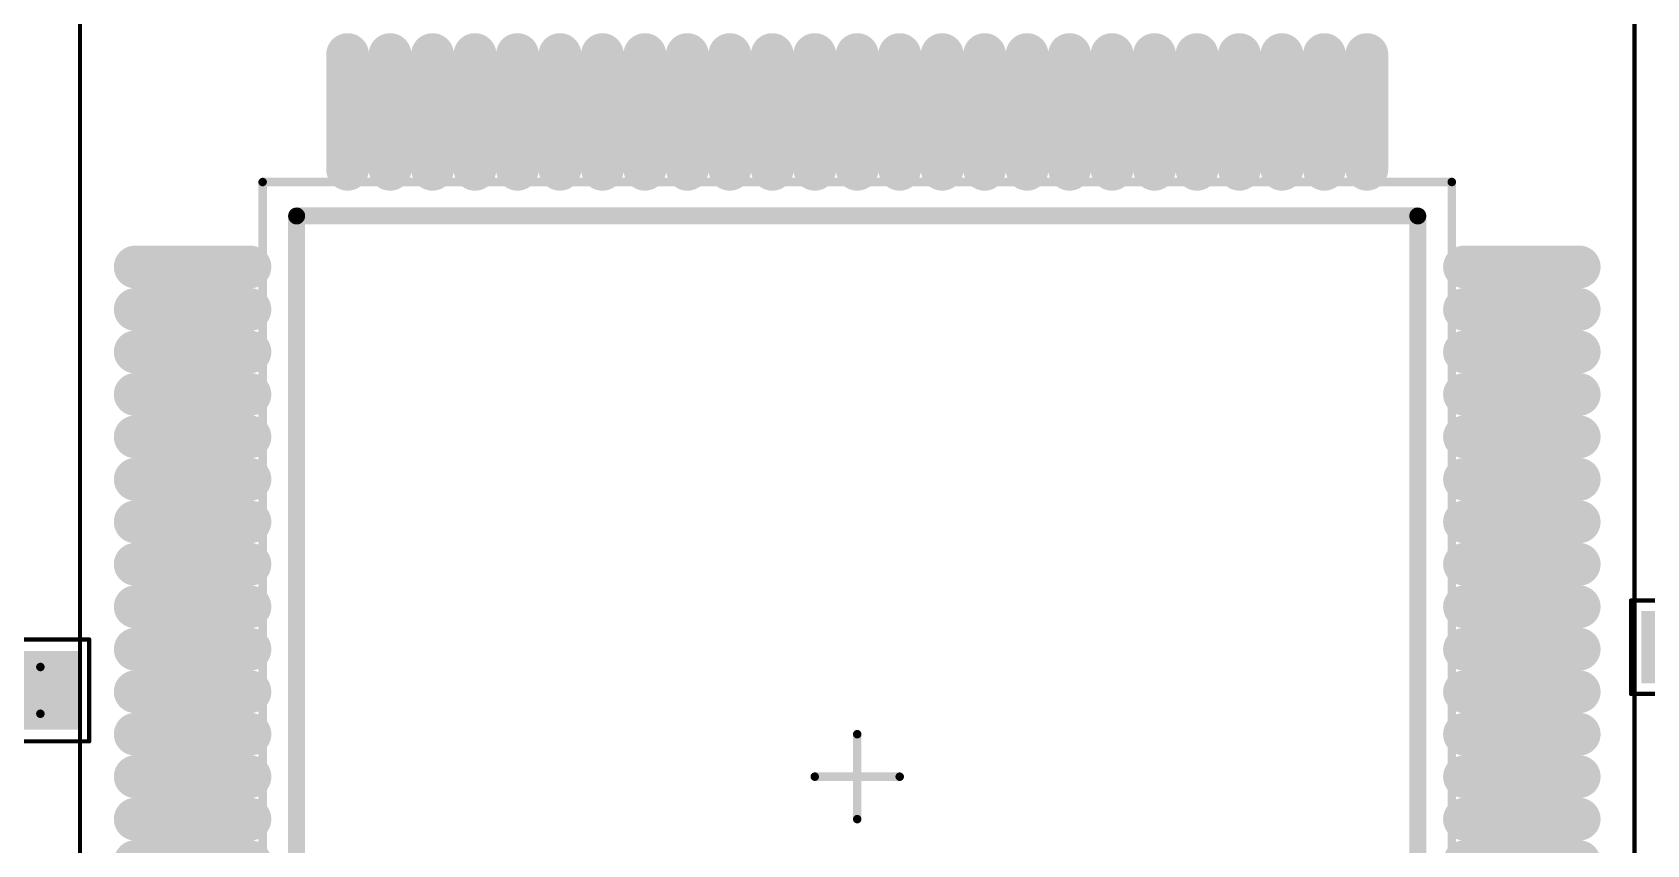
# Model space of a CAD drawing. Header units: millimetres. Extents: x 0 to 100, y 0 to 100.
# Drawn here: x 33.34 to 52.35, y 44.41 to 53.97 of the extents above; entities that cross this region are included whole.
import ezdxf

# ---------------------------------------------------------------- set-up
doc = ezdxf.new("R2010")
doc.units = ezdxf.units.MM
for name, color, linetype in [('Mechanical13', 56, 'Continuous'), ('Mechanical15', 56, 'Continuous'), ('TopLayer', 1, 'Continuous'), ('TopOverlay', 2, 'Continuous'), ('TopPaste', 8, 'Continuous'), ('TopSolder', 216, 'Continuous')]:
    doc.layers.add(name, color=color, linetype=linetype)

msp = doc.modelspace()

# ---------------------------------------------------------------- linework, layer by layer
at = {"layer": 'Mechanical13', "const_width": 0.1}
for points in [[(36.053, 52.212), (50.053, 52.212)], [(36.053, 38.212), (36.053, 52.212)], [(50.053, 38.212), (50.053, 52.212)], [(32.386, 46.503), (33.436, 46.503)], [(33.436, 45.953), (33.436, 46.503)], [(32.386, 45.953), (33.436, 45.953)]]:
    msp.add_lwpolyline(points, dxfattribs=at)
at = {"layer": 'Mechanical13', "const_width": 0.05}
for points in [[(36.028, 52.212, 1), (36.078, 52.212, 1)], [(36.028, 52.212, 1), (36.078, 52.212, 1)], [(50.028, 52.212, 1), (50.078, 52.212, 1)], [(50.028, 52.212, 1), (50.078, 52.212, 1)], [(33.411, 46.503, 1), (33.461, 46.503, 1)], [(33.411, 46.503, 1), (33.461, 46.503, 1)], [(33.411, 45.953, 1), (33.461, 45.953, 1)], [(33.411, 45.953, 1), (33.461, 45.953, 1)]]:
    msp.add_lwpolyline(points, format="xyb", close=True, dxfattribs=at)
at = {"layer": 'Mechanical15'}
for points, const_width in [([(33.903, 36.062), (33.903, 54.362)], 0.05), ([(52.203, 36.062), (52.203, 54.362)], 0.05), ([(52.163, 46.186), (52.163, 47.286)], 0.05), ([(52.163, 47.286), (54.263, 47.286)], 0.05), ([(31.811, 46.828), (34.011, 46.828)], 0.05), ([(34.011, 45.628), (34.011, 46.828)], 0.05), ([(52.163, 46.186), (54.263, 46.186)], 0.05), ([(31.811, 45.628), (34.011, 45.628)], 0.05), ([(43.053, 44.712), (43.053, 45.712)], 0.1), ([(42.553, 45.212), (43.553, 45.212)], 0.1)]:
    msp.add_lwpolyline(points, dxfattribs=dict(at, const_width=const_width))
for points, const_width in [([(52.151, 47.286, 1), (52.175, 47.286, 1)], 0.025), ([(52.151, 47.286, 1), (52.175, 47.286, 1)], 0.025), ([(33.998, 46.828, 1), (34.023, 46.828, 1)], 0.025), ([(33.998, 46.828, 1), (34.023, 46.828, 1)], 0.025), ([(52.151, 46.186, 1), (52.175, 46.186, 1)], 0.025), ([(52.151, 46.186, 1), (52.175, 46.186, 1)], 0.025), ([(33.998, 45.628, 1), (34.023, 45.628, 1)], 0.025), ([(33.998, 45.628, 1), (34.023, 45.628, 1)], 0.025), ([(43.028, 45.712, 1), (43.078, 45.712, 1)], 0.05), ([(42.528, 45.212, 1), (42.578, 45.212, 1)], 0.05), ([(43.528, 45.212, 1), (43.578, 45.212, 1)], 0.05), ([(43.028, 44.712, 1), (43.078, 44.712, 1)], 0.05)]:
    msp.add_lwpolyline(points, format="xyb", close=True, dxfattribs=dict(at, const_width=const_width))
at = {"layer": 'TopLayer', "const_width": 0.3}
for points in [[(37.053, 52.362), (37.053, 53.712)], [(37.553, 52.362), (37.553, 53.712)], [(38.053, 52.362), (38.053, 53.712)], [(38.553, 52.362), (38.553, 53.712)], [(39.053, 52.362), (39.053, 53.712)], [(39.553, 52.362), (39.553, 53.712)], [(40.053, 52.362), (40.053, 53.712)], [(40.553, 52.362), (40.553, 53.712)], [(41.053, 52.362), (41.053, 53.712)], [(41.553, 52.362), (41.553, 53.712)], [(42.053, 52.362), (42.053, 53.712)], [(42.553, 52.362), (42.553, 53.712)], [(43.053, 52.362), (43.053, 53.712)], [(43.553, 52.362), (43.553, 53.712)], [(44.053, 52.362), (44.053, 53.712)], [(44.553, 52.362), (44.553, 53.712)], [(45.053, 52.362), (45.053, 53.712)], [(45.553, 52.362), (45.553, 53.712)], [(46.053, 52.362), (46.053, 53.712)], [(46.553, 52.362), (46.553, 53.712)], [(47.053, 52.362), (47.053, 53.712)], [(47.553, 52.362), (47.553, 53.712)], [(48.053, 52.362), (48.053, 53.712)], [(48.553, 52.362), (48.553, 53.712)], [(49.053, 52.362), (49.053, 53.712)], [(35.903, 51.212), (34.553, 51.212)], [(51.553, 51.212), (50.203, 51.212)], [(35.903, 50.712), (34.553, 50.712)], [(51.553, 50.712), (50.203, 50.712)], [(35.903, 50.212), (34.553, 50.212)], [(51.553, 50.212), (50.203, 50.212)], [(35.903, 49.712), (34.553, 49.712)], [(51.553, 49.712), (50.203, 49.712)], [(35.903, 49.212), (34.553, 49.212)], [(51.553, 49.212), (50.203, 49.212)], [(35.903, 48.712), (34.553, 48.712)], [(51.553, 48.712), (50.203, 48.712)], [(35.903, 48.212), (34.553, 48.212)], [(51.553, 48.212), (50.203, 48.212)], [(35.903, 47.712), (34.553, 47.712)], [(51.553, 47.712), (50.203, 47.712)], [(35.903, 47.212), (34.553, 47.212)], [(51.553, 47.212), (50.203, 47.212)], [(35.903, 46.712), (34.553, 46.712)], [(51.553, 46.712), (50.203, 46.712)], [(35.903, 46.212), (34.553, 46.212)], [(51.553, 46.212), (50.203, 46.212)], [(35.903, 45.712), (34.553, 45.712)], [(51.553, 45.712), (50.203, 45.712)], [(35.903, 45.212), (34.553, 45.212)], [(51.553, 45.212), (50.203, 45.212)], [(35.903, 44.712), (34.553, 44.712)], [(51.553, 44.712), (50.203, 44.712)]]:
    msp.add_lwpolyline(points, dxfattribs=at)
at = {"layer": 'TopLayer', "const_width": 0.15}
for points in [[(36.978, 53.712, 1), (37.128, 53.712, 1)], [(37.478, 53.712, 1), (37.628, 53.712, 1)], [(37.978, 53.712, 1), (38.128, 53.712, 1)], [(38.478, 53.712, 1), (38.628, 53.712, 1)], [(38.978, 53.712, 1), (39.128, 53.712, 1)], [(39.478, 53.712, 1), (39.628, 53.712, 1)], [(39.978, 53.712, 1), (40.128, 53.712, 1)], [(40.478, 53.712, 1), (40.628, 53.712, 1)], [(40.978, 53.712, 1), (41.128, 53.712, 1)], [(41.478, 53.712, 1), (41.628, 53.712, 1)], [(41.978, 53.712, 1), (42.128, 53.712, 1)], [(42.478, 53.712, 1), (42.628, 53.712, 1)], [(42.978, 53.712, 1), (43.128, 53.712, 1)], [(43.478, 53.712, 1), (43.628, 53.712, 1)], [(43.978, 53.712, 1), (44.128, 53.712, 1)], [(44.478, 53.712, 1), (44.628, 53.712, 1)], [(44.978, 53.712, 1), (45.128, 53.712, 1)], [(45.478, 53.712, 1), (45.628, 53.712, 1)], [(45.978, 53.712, 1), (46.128, 53.712, 1)], [(46.478, 53.712, 1), (46.628, 53.712, 1)], [(46.978, 53.712, 1), (47.128, 53.712, 1)], [(47.478, 53.712, 1), (47.628, 53.712, 1)], [(47.978, 53.712, 1), (48.128, 53.712, 1)], [(48.478, 53.712, 1), (48.628, 53.712, 1)], [(48.978, 53.712, 1), (49.128, 53.712, 1)], [(36.978, 52.362, 1), (37.128, 52.362, 1)], [(37.478, 52.362, 1), (37.628, 52.362, 1)], [(37.978, 52.362, 1), (38.128, 52.362, 1)], [(38.478, 52.362, 1), (38.628, 52.362, 1)], [(38.978, 52.362, 1), (39.128, 52.362, 1)], [(39.478, 52.362, 1), (39.628, 52.362, 1)], [(39.978, 52.362, 1), (40.128, 52.362, 1)], [(40.478, 52.362, 1), (40.628, 52.362, 1)], [(40.978, 52.362, 1), (41.128, 52.362, 1)], [(41.478, 52.362, 1), (41.628, 52.362, 1)], [(41.978, 52.362, 1), (42.128, 52.362, 1)], [(42.478, 52.362, 1), (42.628, 52.362, 1)], [(42.978, 52.362, 1), (43.128, 52.362, 1)], [(43.478, 52.362, 1), (43.628, 52.362, 1)], [(43.978, 52.362, 1), (44.128, 52.362, 1)], [(44.478, 52.362, 1), (44.628, 52.362, 1)], [(44.978, 52.362, 1), (45.128, 52.362, 1)], [(45.478, 52.362, 1), (45.628, 52.362, 1)], [(45.978, 52.362, 1), (46.128, 52.362, 1)], [(46.478, 52.362, 1), (46.628, 52.362, 1)], [(46.978, 52.362, 1), (47.128, 52.362, 1)], [(47.478, 52.362, 1), (47.628, 52.362, 1)], [(47.978, 52.362, 1), (48.128, 52.362, 1)], [(48.478, 52.362, 1), (48.628, 52.362, 1)], [(48.978, 52.362, 1), (49.128, 52.362, 1)], [(34.478, 51.212, 1), (34.628, 51.212, 1)], [(35.828, 51.212, 1), (35.978, 51.212, 1)], [(50.128, 51.212, 1), (50.278, 51.212, 1)], [(51.478, 51.212, 1), (51.628, 51.212, 1)], [(34.478, 50.712, 1), (34.628, 50.712, 1)], [(35.828, 50.712, 1), (35.978, 50.712, 1)], [(50.128, 50.712, 1), (50.278, 50.712, 1)], [(51.478, 50.712, 1), (51.628, 50.712, 1)], [(34.478, 50.212, 1), (34.628, 50.212, 1)], [(35.828, 50.212, 1), (35.978, 50.212, 1)], [(50.128, 50.212, 1), (50.278, 50.212, 1)], [(51.478, 50.212, 1), (51.628, 50.212, 1)], [(34.478, 49.712, 1), (34.628, 49.712, 1)], [(35.828, 49.712, 1), (35.978, 49.712, 1)], [(50.128, 49.712, 1), (50.278, 49.712, 1)], [(51.478, 49.712, 1), (51.628, 49.712, 1)], [(34.478, 49.212, 1), (34.628, 49.212, 1)], [(35.828, 49.212, 1), (35.978, 49.212, 1)], [(50.128, 49.212, 1), (50.278, 49.212, 1)], [(51.478, 49.212, 1), (51.628, 49.212, 1)], [(34.478, 48.712, 1), (34.628, 48.712, 1)], [(35.828, 48.712, 1), (35.978, 48.712, 1)], [(50.128, 48.712, 1), (50.278, 48.712, 1)], [(51.478, 48.712, 1), (51.628, 48.712, 1)], [(34.478, 48.212, 1), (34.628, 48.212, 1)], [(35.828, 48.212, 1), (35.978, 48.212, 1)], [(50.128, 48.212, 1), (50.278, 48.212, 1)], [(51.478, 48.212, 1), (51.628, 48.212, 1)], [(34.478, 47.712, 1), (34.628, 47.712, 1)], [(35.828, 47.712, 1), (35.978, 47.712, 1)], [(50.128, 47.712, 1), (50.278, 47.712, 1)], [(51.478, 47.712, 1), (51.628, 47.712, 1)], [(34.478, 47.212, 1), (34.628, 47.212, 1)], [(35.828, 47.212, 1), (35.978, 47.212, 1)], [(50.128, 47.212, 1), (50.278, 47.212, 1)], [(51.478, 47.212, 1), (51.628, 47.212, 1)], [(34.478, 46.712, 1), (34.628, 46.712, 1)], [(35.828, 46.712, 1), (35.978, 46.712, 1)], [(50.128, 46.712, 1), (50.278, 46.712, 1)], [(51.478, 46.712, 1), (51.628, 46.712, 1)], [(34.478, 46.212, 1), (34.628, 46.212, 1)], [(35.828, 46.212, 1), (35.978, 46.212, 1)], [(50.128, 46.212, 1), (50.278, 46.212, 1)], [(51.478, 46.212, 1), (51.628, 46.212, 1)], [(34.478, 45.712, 1), (34.628, 45.712, 1)], [(35.828, 45.712, 1), (35.978, 45.712, 1)], [(50.128, 45.712, 1), (50.278, 45.712, 1)], [(51.478, 45.712, 1), (51.628, 45.712, 1)], [(34.478, 45.212, 1), (34.628, 45.212, 1)], [(35.828, 45.212, 1), (35.978, 45.212, 1)], [(50.128, 45.212, 1), (50.278, 45.212, 1)], [(51.478, 45.212, 1), (51.628, 45.212, 1)], [(34.478, 44.712, 1), (34.628, 44.712, 1)], [(35.828, 44.712, 1), (35.978, 44.712, 1)], [(50.128, 44.712, 1), (50.278, 44.712, 1)], [(51.478, 44.712, 1), (51.628, 44.712, 1)]]:
    msp.add_lwpolyline(points, format="xyb", close=True, dxfattribs=at)
at = {"layer": 'TopLayer'}
msp.add_solid([(33.781, 45.868), (33.781, 46.588), (33.021, 45.868), (33.021, 46.588)], dxfattribs=at)
at = {"layer": 'TopOverlay', "const_width": 0.2}
for points in [[(36.453, 51.812), (49.653, 51.812)], [(36.453, 38.612), (36.453, 51.812)], [(49.653, 38.612), (49.653, 51.812)]]:
    msp.add_lwpolyline(points, dxfattribs=at)
at = {"layer": 'TopOverlay', "const_width": 0.1}
for points in [[(36.403, 51.812, 1), (36.503, 51.812, 1)], [(36.403, 51.812, 1), (36.503, 51.812, 1)], [(49.603, 51.812, 1), (49.703, 51.812, 1)], [(49.603, 51.812, 1), (49.703, 51.812, 1)]]:
    msp.add_lwpolyline(points, format="xyb", close=True, dxfattribs=at)
at = {"layer": 'TopPaste', "const_width": 0.3}
for points in [[(37.053, 52.362), (37.053, 53.712)], [(37.553, 52.362), (37.553, 53.712)], [(38.053, 52.362), (38.053, 53.712)], [(38.553, 52.362), (38.553, 53.712)], [(39.053, 52.362), (39.053, 53.712)], [(39.553, 52.362), (39.553, 53.712)], [(40.053, 52.362), (40.053, 53.712)], [(40.553, 52.362), (40.553, 53.712)], [(41.053, 52.362), (41.053, 53.712)], [(41.553, 52.362), (41.553, 53.712)], [(42.053, 52.362), (42.053, 53.712)], [(42.553, 52.362), (42.553, 53.712)], [(43.053, 52.362), (43.053, 53.712)], [(43.553, 52.362), (43.553, 53.712)], [(44.053, 52.362), (44.053, 53.712)], [(44.553, 52.362), (44.553, 53.712)], [(45.053, 52.362), (45.053, 53.712)], [(45.553, 52.362), (45.553, 53.712)], [(46.053, 52.362), (46.053, 53.712)], [(46.553, 52.362), (46.553, 53.712)], [(47.053, 52.362), (47.053, 53.712)], [(47.553, 52.362), (47.553, 53.712)], [(48.053, 52.362), (48.053, 53.712)], [(48.553, 52.362), (48.553, 53.712)], [(49.053, 52.362), (49.053, 53.712)], [(35.903, 51.212), (34.553, 51.212)], [(51.553, 51.212), (50.203, 51.212)], [(35.903, 50.712), (34.553, 50.712)], [(51.553, 50.712), (50.203, 50.712)], [(35.903, 50.212), (34.553, 50.212)], [(51.553, 50.212), (50.203, 50.212)], [(35.903, 49.712), (34.553, 49.712)], [(51.553, 49.712), (50.203, 49.712)], [(35.903, 49.212), (34.553, 49.212)], [(51.553, 49.212), (50.203, 49.212)], [(35.903, 48.712), (34.553, 48.712)], [(51.553, 48.712), (50.203, 48.712)], [(35.903, 48.212), (34.553, 48.212)], [(51.553, 48.212), (50.203, 48.212)], [(35.903, 47.712), (34.553, 47.712)], [(51.553, 47.712), (50.203, 47.712)], [(35.903, 47.212), (34.553, 47.212)], [(51.553, 47.212), (50.203, 47.212)], [(35.903, 46.712), (34.553, 46.712)], [(51.553, 46.712), (50.203, 46.712)], [(35.903, 46.212), (34.553, 46.212)], [(51.553, 46.212), (50.203, 46.212)], [(35.903, 45.712), (34.553, 45.712)], [(51.553, 45.712), (50.203, 45.712)], [(35.903, 45.212), (34.553, 45.212)], [(51.553, 45.212), (50.203, 45.212)], [(35.903, 44.712), (34.553, 44.712)], [(51.553, 44.712), (50.203, 44.712)]]:
    msp.add_lwpolyline(points, dxfattribs=at)
at = {"layer": 'TopPaste', "const_width": 0.15}
for points in [[(36.978, 53.712, 1), (37.128, 53.712, 1)], [(37.478, 53.712, 1), (37.628, 53.712, 1)], [(37.978, 53.712, 1), (38.128, 53.712, 1)], [(38.478, 53.712, 1), (38.628, 53.712, 1)], [(38.978, 53.712, 1), (39.128, 53.712, 1)], [(39.478, 53.712, 1), (39.628, 53.712, 1)], [(39.978, 53.712, 1), (40.128, 53.712, 1)], [(40.478, 53.712, 1), (40.628, 53.712, 1)], [(40.978, 53.712, 1), (41.128, 53.712, 1)], [(41.478, 53.712, 1), (41.628, 53.712, 1)], [(41.978, 53.712, 1), (42.128, 53.712, 1)], [(42.478, 53.712, 1), (42.628, 53.712, 1)], [(42.978, 53.712, 1), (43.128, 53.712, 1)], [(43.478, 53.712, 1), (43.628, 53.712, 1)], [(43.978, 53.712, 1), (44.128, 53.712, 1)], [(44.478, 53.712, 1), (44.628, 53.712, 1)], [(44.978, 53.712, 1), (45.128, 53.712, 1)], [(45.478, 53.712, 1), (45.628, 53.712, 1)], [(45.978, 53.712, 1), (46.128, 53.712, 1)], [(46.478, 53.712, 1), (46.628, 53.712, 1)], [(46.978, 53.712, 1), (47.128, 53.712, 1)], [(47.478, 53.712, 1), (47.628, 53.712, 1)], [(47.978, 53.712, 1), (48.128, 53.712, 1)], [(48.478, 53.712, 1), (48.628, 53.712, 1)], [(48.978, 53.712, 1), (49.128, 53.712, 1)], [(36.978, 52.362, 1), (37.128, 52.362, 1)], [(37.478, 52.362, 1), (37.628, 52.362, 1)], [(37.978, 52.362, 1), (38.128, 52.362, 1)], [(38.478, 52.362, 1), (38.628, 52.362, 1)], [(38.978, 52.362, 1), (39.128, 52.362, 1)], [(39.478, 52.362, 1), (39.628, 52.362, 1)], [(39.978, 52.362, 1), (40.128, 52.362, 1)], [(40.478, 52.362, 1), (40.628, 52.362, 1)], [(40.978, 52.362, 1), (41.128, 52.362, 1)], [(41.478, 52.362, 1), (41.628, 52.362, 1)], [(41.978, 52.362, 1), (42.128, 52.362, 1)], [(42.478, 52.362, 1), (42.628, 52.362, 1)], [(42.978, 52.362, 1), (43.128, 52.362, 1)], [(43.478, 52.362, 1), (43.628, 52.362, 1)], [(43.978, 52.362, 1), (44.128, 52.362, 1)], [(44.478, 52.362, 1), (44.628, 52.362, 1)], [(44.978, 52.362, 1), (45.128, 52.362, 1)], [(45.478, 52.362, 1), (45.628, 52.362, 1)], [(45.978, 52.362, 1), (46.128, 52.362, 1)], [(46.478, 52.362, 1), (46.628, 52.362, 1)], [(46.978, 52.362, 1), (47.128, 52.362, 1)], [(47.478, 52.362, 1), (47.628, 52.362, 1)], [(47.978, 52.362, 1), (48.128, 52.362, 1)], [(48.478, 52.362, 1), (48.628, 52.362, 1)], [(48.978, 52.362, 1), (49.128, 52.362, 1)], [(34.478, 51.212, 1), (34.628, 51.212, 1)], [(35.828, 51.212, 1), (35.978, 51.212, 1)], [(50.128, 51.212, 1), (50.278, 51.212, 1)], [(51.478, 51.212, 1), (51.628, 51.212, 1)], [(34.478, 50.712, 1), (34.628, 50.712, 1)], [(35.828, 50.712, 1), (35.978, 50.712, 1)], [(50.128, 50.712, 1), (50.278, 50.712, 1)], [(51.478, 50.712, 1), (51.628, 50.712, 1)], [(34.478, 50.212, 1), (34.628, 50.212, 1)], [(35.828, 50.212, 1), (35.978, 50.212, 1)], [(50.128, 50.212, 1), (50.278, 50.212, 1)], [(51.478, 50.212, 1), (51.628, 50.212, 1)], [(34.478, 49.712, 1), (34.628, 49.712, 1)], [(35.828, 49.712, 1), (35.978, 49.712, 1)], [(50.128, 49.712, 1), (50.278, 49.712, 1)], [(51.478, 49.712, 1), (51.628, 49.712, 1)], [(34.478, 49.212, 1), (34.628, 49.212, 1)], [(35.828, 49.212, 1), (35.978, 49.212, 1)], [(50.128, 49.212, 1), (50.278, 49.212, 1)], [(51.478, 49.212, 1), (51.628, 49.212, 1)], [(34.478, 48.712, 1), (34.628, 48.712, 1)], [(35.828, 48.712, 1), (35.978, 48.712, 1)], [(50.128, 48.712, 1), (50.278, 48.712, 1)], [(51.478, 48.712, 1), (51.628, 48.712, 1)], [(34.478, 48.212, 1), (34.628, 48.212, 1)], [(35.828, 48.212, 1), (35.978, 48.212, 1)], [(50.128, 48.212, 1), (50.278, 48.212, 1)], [(51.478, 48.212, 1), (51.628, 48.212, 1)], [(34.478, 47.712, 1), (34.628, 47.712, 1)], [(35.828, 47.712, 1), (35.978, 47.712, 1)], [(50.128, 47.712, 1), (50.278, 47.712, 1)], [(51.478, 47.712, 1), (51.628, 47.712, 1)], [(34.478, 47.212, 1), (34.628, 47.212, 1)], [(35.828, 47.212, 1), (35.978, 47.212, 1)], [(50.128, 47.212, 1), (50.278, 47.212, 1)], [(51.478, 47.212, 1), (51.628, 47.212, 1)], [(34.478, 46.712, 1), (34.628, 46.712, 1)], [(35.828, 46.712, 1), (35.978, 46.712, 1)], [(50.128, 46.712, 1), (50.278, 46.712, 1)], [(51.478, 46.712, 1), (51.628, 46.712, 1)], [(34.478, 46.212, 1), (34.628, 46.212, 1)], [(35.828, 46.212, 1), (35.978, 46.212, 1)], [(50.128, 46.212, 1), (50.278, 46.212, 1)], [(51.478, 46.212, 1), (51.628, 46.212, 1)], [(34.478, 45.712, 1), (34.628, 45.712, 1)], [(35.828, 45.712, 1), (35.978, 45.712, 1)], [(50.128, 45.712, 1), (50.278, 45.712, 1)], [(51.478, 45.712, 1), (51.628, 45.712, 1)], [(34.478, 45.212, 1), (34.628, 45.212, 1)], [(35.828, 45.212, 1), (35.978, 45.212, 1)], [(50.128, 45.212, 1), (50.278, 45.212, 1)], [(51.478, 45.212, 1), (51.628, 45.212, 1)], [(34.478, 44.712, 1), (34.628, 44.712, 1)], [(35.828, 44.712, 1), (35.978, 44.712, 1)], [(50.128, 44.712, 1), (50.278, 44.712, 1)], [(51.478, 44.712, 1), (51.628, 44.712, 1)]]:
    msp.add_lwpolyline(points, format="xyb", close=True, dxfattribs=at)
at = {"layer": 'TopPaste'}
msp.add_solid([(33.781, 45.868), (33.781, 46.588), (33.021, 45.868), (33.021, 46.588)], dxfattribs=at)
at = {"layer": 'TopSolder', "const_width": 0.503}
for points in [[(37.053, 52.362), (37.053, 53.712)], [(37.553, 52.362), (37.553, 53.712)], [(38.053, 52.362), (38.053, 53.712)], [(38.553, 52.362), (38.553, 53.712)], [(39.053, 52.362), (39.053, 53.712)], [(39.553, 52.362), (39.553, 53.712)], [(40.053, 52.362), (40.053, 53.712)], [(40.553, 52.362), (40.553, 53.712)], [(41.053, 52.362), (41.053, 53.712)], [(41.553, 52.362), (41.553, 53.712)], [(42.053, 52.362), (42.053, 53.712)], [(42.553, 52.362), (42.553, 53.712)], [(43.053, 52.362), (43.053, 53.712)], [(43.553, 52.362), (43.553, 53.712)], [(44.053, 52.362), (44.053, 53.712)], [(44.553, 52.362), (44.553, 53.712)], [(45.053, 52.362), (45.053, 53.712)], [(45.553, 52.362), (45.553, 53.712)], [(46.053, 52.362), (46.053, 53.712)], [(46.553, 52.362), (46.553, 53.712)], [(47.053, 52.362), (47.053, 53.712)], [(47.553, 52.362), (47.553, 53.712)], [(48.053, 52.362), (48.053, 53.712)], [(48.553, 52.362), (48.553, 53.712)], [(49.053, 52.362), (49.053, 53.712)], [(35.903, 51.212), (34.553, 51.212)], [(51.553, 51.212), (50.203, 51.212)], [(35.903, 50.712), (34.553, 50.712)], [(51.553, 50.712), (50.203, 50.712)], [(35.903, 50.212), (34.553, 50.212)], [(51.553, 50.212), (50.203, 50.212)], [(35.903, 49.712), (34.553, 49.712)], [(51.553, 49.712), (50.203, 49.712)], [(35.903, 49.212), (34.553, 49.212)], [(51.553, 49.212), (50.203, 49.212)], [(35.903, 48.712), (34.553, 48.712)], [(51.553, 48.712), (50.203, 48.712)], [(35.903, 48.212), (34.553, 48.212)], [(51.553, 48.212), (50.203, 48.212)], [(35.903, 47.712), (34.553, 47.712)], [(51.553, 47.712), (50.203, 47.712)], [(35.903, 47.212), (34.553, 47.212)], [(51.553, 47.212), (50.203, 47.212)], [(35.903, 46.712), (34.553, 46.712)], [(51.553, 46.712), (50.203, 46.712)], [(35.903, 46.212), (34.553, 46.212)], [(51.553, 46.212), (50.203, 46.212)], [(35.903, 45.712), (34.553, 45.712)], [(51.553, 45.712), (50.203, 45.712)], [(35.903, 45.212), (34.553, 45.212)], [(51.553, 45.212), (50.203, 45.212)], [(35.903, 44.712), (34.553, 44.712)], [(51.553, 44.712), (50.203, 44.712)], [(35.903, 44.212), (34.553, 44.212)], [(51.553, 44.212), (50.203, 44.212)]]:
    msp.add_lwpolyline(points, dxfattribs=at)
at = {"layer": 'TopSolder', "const_width": 0.252}
for points in [[(36.927, 53.712, 1), (37.179, 53.712, 1)], [(37.427, 53.712, 1), (37.679, 53.712, 1)], [(37.927, 53.712, 1), (38.179, 53.712, 1)], [(38.427, 53.712, 1), (38.679, 53.712, 1)], [(38.927, 53.712, 1), (39.179, 53.712, 1)], [(39.427, 53.712, 1), (39.679, 53.712, 1)], [(39.927, 53.712, 1), (40.179, 53.712, 1)], [(40.427, 53.712, 1), (40.679, 53.712, 1)], [(40.927, 53.712, 1), (41.179, 53.712, 1)], [(41.427, 53.712, 1), (41.679, 53.712, 1)], [(41.927, 53.712, 1), (42.179, 53.712, 1)], [(42.427, 53.712, 1), (42.679, 53.712, 1)], [(42.927, 53.712, 1), (43.179, 53.712, 1)], [(43.427, 53.712, 1), (43.679, 53.712, 1)], [(43.927, 53.712, 1), (44.179, 53.712, 1)], [(44.427, 53.712, 1), (44.679, 53.712, 1)], [(44.927, 53.712, 1), (45.179, 53.712, 1)], [(45.427, 53.712, 1), (45.679, 53.712, 1)], [(45.927, 53.712, 1), (46.179, 53.712, 1)], [(46.427, 53.712, 1), (46.679, 53.712, 1)], [(46.927, 53.712, 1), (47.179, 53.712, 1)], [(47.427, 53.712, 1), (47.679, 53.712, 1)], [(47.927, 53.712, 1), (48.179, 53.712, 1)], [(48.427, 53.712, 1), (48.679, 53.712, 1)], [(48.927, 53.712, 1), (49.179, 53.712, 1)], [(36.927, 52.362, 1), (37.179, 52.362, 1)], [(37.427, 52.362, 1), (37.679, 52.362, 1)], [(37.927, 52.362, 1), (38.179, 52.362, 1)], [(38.427, 52.362, 1), (38.679, 52.362, 1)], [(38.927, 52.362, 1), (39.179, 52.362, 1)], [(39.427, 52.362, 1), (39.679, 52.362, 1)], [(39.927, 52.362, 1), (40.179, 52.362, 1)], [(40.427, 52.362, 1), (40.679, 52.362, 1)], [(40.927, 52.362, 1), (41.179, 52.362, 1)], [(41.427, 52.362, 1), (41.679, 52.362, 1)], [(41.927, 52.362, 1), (42.179, 52.362, 1)], [(42.427, 52.362, 1), (42.679, 52.362, 1)], [(42.927, 52.362, 1), (43.179, 52.362, 1)], [(43.427, 52.362, 1), (43.679, 52.362, 1)], [(43.927, 52.362, 1), (44.179, 52.362, 1)], [(44.427, 52.362, 1), (44.679, 52.362, 1)], [(44.927, 52.362, 1), (45.179, 52.362, 1)], [(45.427, 52.362, 1), (45.679, 52.362, 1)], [(45.927, 52.362, 1), (46.179, 52.362, 1)], [(46.427, 52.362, 1), (46.679, 52.362, 1)], [(46.927, 52.362, 1), (47.179, 52.362, 1)], [(47.427, 52.362, 1), (47.679, 52.362, 1)], [(47.927, 52.362, 1), (48.179, 52.362, 1)], [(48.427, 52.362, 1), (48.679, 52.362, 1)], [(48.927, 52.362, 1), (49.179, 52.362, 1)], [(34.427, 51.212, 1), (34.679, 51.212, 1)], [(35.777, 51.212, 1), (36.029, 51.212, 1)], [(50.077, 51.212, 1), (50.329, 51.212, 1)], [(51.427, 51.212, 1), (51.679, 51.212, 1)], [(34.427, 50.712, 1), (34.679, 50.712, 1)], [(35.777, 50.712, 1), (36.029, 50.712, 1)], [(50.077, 50.712, 1), (50.329, 50.712, 1)], [(51.427, 50.712, 1), (51.679, 50.712, 1)], [(34.427, 50.212, 1), (34.679, 50.212, 1)], [(35.777, 50.212, 1), (36.029, 50.212, 1)], [(50.077, 50.212, 1), (50.329, 50.212, 1)], [(51.427, 50.212, 1), (51.679, 50.212, 1)], [(34.427, 49.712, 1), (34.679, 49.712, 1)], [(35.777, 49.712, 1), (36.029, 49.712, 1)], [(50.077, 49.712, 1), (50.329, 49.712, 1)], [(51.427, 49.712, 1), (51.679, 49.712, 1)], [(34.427, 49.212, 1), (34.679, 49.212, 1)], [(35.777, 49.212, 1), (36.029, 49.212, 1)], [(50.077, 49.212, 1), (50.329, 49.212, 1)], [(51.427, 49.212, 1), (51.679, 49.212, 1)], [(34.427, 48.712, 1), (34.679, 48.712, 1)], [(35.777, 48.712, 1), (36.029, 48.712, 1)], [(50.077, 48.712, 1), (50.329, 48.712, 1)], [(51.427, 48.712, 1), (51.679, 48.712, 1)], [(34.427, 48.212, 1), (34.679, 48.212, 1)], [(35.777, 48.212, 1), (36.029, 48.212, 1)], [(50.077, 48.212, 1), (50.329, 48.212, 1)], [(51.427, 48.212, 1), (51.679, 48.212, 1)], [(34.427, 47.712, 1), (34.679, 47.712, 1)], [(35.777, 47.712, 1), (36.029, 47.712, 1)], [(50.077, 47.712, 1), (50.329, 47.712, 1)], [(51.427, 47.712, 1), (51.679, 47.712, 1)], [(34.427, 47.212, 1), (34.679, 47.212, 1)], [(35.777, 47.212, 1), (36.029, 47.212, 1)], [(50.077, 47.212, 1), (50.329, 47.212, 1)], [(51.427, 47.212, 1), (51.679, 47.212, 1)], [(34.427, 46.712, 1), (34.679, 46.712, 1)], [(35.777, 46.712, 1), (36.029, 46.712, 1)], [(50.077, 46.712, 1), (50.329, 46.712, 1)], [(51.427, 46.712, 1), (51.679, 46.712, 1)], [(34.427, 46.212, 1), (34.679, 46.212, 1)], [(35.777, 46.212, 1), (36.029, 46.212, 1)], [(50.077, 46.212, 1), (50.329, 46.212, 1)], [(51.427, 46.212, 1), (51.679, 46.212, 1)], [(34.427, 45.712, 1), (34.679, 45.712, 1)], [(35.777, 45.712, 1), (36.029, 45.712, 1)], [(50.077, 45.712, 1), (50.329, 45.712, 1)], [(51.427, 45.712, 1), (51.679, 45.712, 1)], [(34.427, 45.212, 1), (34.679, 45.212, 1)], [(35.777, 45.212, 1), (36.029, 45.212, 1)], [(50.077, 45.212, 1), (50.329, 45.212, 1)], [(51.427, 45.212, 1), (51.679, 45.212, 1)], [(34.427, 44.712, 1), (34.679, 44.712, 1)], [(35.777, 44.712, 1), (36.029, 44.712, 1)], [(50.077, 44.712, 1), (50.329, 44.712, 1)], [(51.427, 44.712, 1), (51.679, 44.712, 1)], [(34.427, 44.212, 1), (34.679, 44.212, 1)], [(35.777, 44.212, 1), (36.029, 44.212, 1)], [(50.077, 44.212, 1), (50.329, 44.212, 1)], [(51.427, 44.212, 1), (51.679, 44.212, 1)]]:
    msp.add_lwpolyline(points, format="xyb", close=True, dxfattribs=at)
at = {"layer": 'TopSolder'}
for points in [[(52.286, 47.163), (52.286, 46.309), (53.19, 47.163), (53.19, 46.309)], [(33.883, 45.766), (33.883, 46.69), (32.919, 45.766), (32.919, 46.69)]]:
    msp.add_solid(points, dxfattribs=at)

doc.saveas('drawing.dxf')
